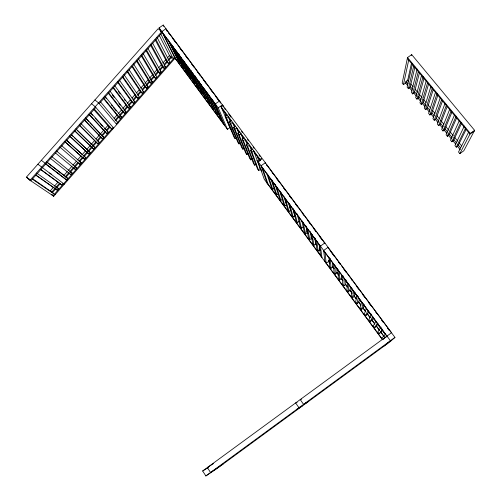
<?xml version="1.0" encoding="UTF-8"?>
<svg xmlns="http://www.w3.org/2000/svg" width="501" height="501" viewBox="0 0 501 501"><rect width="100%" height="100%" fill="white"/><g stroke="black" fill="none" stroke-linecap="round" stroke-linejoin="round"><path stroke-width="0.75" d="M341.432 274.222L341.306 278.725L339.553 279.996L339.647 271.83M342.928 275.519L342.578 284.098L343.88 285.864L345.634 284.593L345.966 279.927M343.88 285.864L344.293 278.187M347.562 282.608L346.917 289.985L348.226 291.757L349.986 290.48L350.424 286.804M348.226 291.757L348.972 284.505M352.241 289.014L351.276 295.891L352.585 297.669L354.351 296.392L355.015 292.59M352.585 297.669L353.65 290.924M356.95 295.377L355.654 301.827L356.969 303.612L358.735 302.328L359.58 298.765M468.529 132.345L458.515 151.991L459.855 153.625L463.794 150.788L474.616 130.348L411.703 54.609L407.526 57.565L402.178 83.097L403.443 84.644L406.198 82.69M403.443 84.644L408.716 60.082M411.515 55.479L411.703 54.609M356.969 303.612L358.522 296.592M408.684 81.381L407.695 80.173L406.029 81.356L405.647 83.085L407.62 85.483M407.476 81.156L411.534 63.139M412.523 63.539L407.125 87.149L408.403 88.708L410.062 87.531L414.972 66.984M408.403 88.708L413.726 65.963M417.133 69.1L411.384 92.353L412.661 93.919L414.327 92.735L419.537 72.501M412.661 93.919L418.329 71.524M421.56 75.426L415.661 97.576L416.945 99.148L418.611 97.964L424.128 78.043M361.659 301.846L360.044 307.789L361.365 309.58L363.137 308.29L364.29 304.602M416.945 99.148L423.151 76.371M426.188 81.049L419.951 102.824L421.241 104.396L422.913 103.212L428.706 83.705M421.241 104.396L427.578 82.734M361.365 309.58L363.081 303.769M430.841 86.673L424.259 108.084L425.556 109.669L427.228 108.479L433.334 89.297M425.556 109.669L432.469 87.625M435.513 92.316L428.587 113.376L429.889 114.967L431.568 113.771L437.98 94.908M429.889 114.967L437.166 93.292M440.204 98.014L432.933 118.687L434.242 120.284L435.92 119.081L442.652 100.544M366.4 308.265L364.459 313.77L365.786 315.574L367.559 314.284L368.642 311.547M434.242 120.284L441.613 99.718M444.913 103.707L437.298 124.016L438.607 125.619L440.291 124.417L447.299 106.306M365.786 315.574L367.828 310.194M438.607 125.619L446.61 104.703M449.654 109.431L441.675 129.371L442.997 130.98L444.675 129.772L452.008 111.992M442.997 130.98L451.075 111.153M454.407 115.18L446.078 134.744L447.399 136.36L449.084 135.151L456.737 117.704M447.399 136.36L456.142 116.213M371.454 314.077L368.886 319.782L370.22 321.592L371.999 320.296L373.571 317.146M459.173 120.973L450.493 140.136L451.821 141.764L453.511 140.549L461.772 122.826M451.821 141.764L460.613 122.707M370.22 321.592L372.569 316.726M464.308 126.077L454.927 145.559L456.261 147.188L457.952 145.973L466.206 129.289M456.261 147.188L465.755 127.824M459.855 153.625L470.339 133.423L474.616 130.348M375.919 321.26L373.339 325.819L374.679 327.635L376.458 326.333L378.061 323.752M374.679 327.635L377.359 323.208M381.142 327.172L377.81 331.881L379.157 333.704L380.935 332.401L382.733 330.065M379.157 333.704L382.601 329.144M35.884 175.231L57.133 190.155L58.504 188.601L57.045 187.355M40.199 169.213L61.698 184.963L63.063 183.41M47.463 162.524L67.616 178.231L66.251 179.784L45.754 164.121M50.056 158.091L70.798 174.611L72.163 173.064L70.697 171.837M55.567 153.049L75.338 169.451L76.697 167.91L56.438 150.895M78.4 163.082L79.866 164.303L81.218 162.762L61.335 145.365M65.512 142.29L84.381 159.161L85.734 157.627L66.22 139.854M69.777 136.303L88.89 154.039L90.243 152.498L71.656 134.888M74.611 130.842L93.386 148.916L94.739 147.382L75.958 128.863M79.434 125.4L97.877 143.812L99.223 142.278L80.811 123.384M84.243 119.971L102.361 138.714L103.701 137.186L85.658 117.917M89.046 114.547L106.832 133.623L108.172 132.101L91.007 113.044M103.35 98.309L118.724 117.24L120.196 118.424L121.53 116.915L104.922 96.179M108.116 92.936L123.158 112.199L124.63 113.383L125.958 111.867L110.176 91.376M112.863 87.575L127.586 107.164L129.058 108.348L130.385 106.838L114.491 85.377M117.61 82.22L132.001 102.141L133.479 103.319L134.8 101.816L119.708 80.617M122.338 76.885L136.41 97.131L137.888 98.302L139.209 96.799L124.023 74.624M127.06 71.555L140.812 92.128L142.284 93.299L143.605 91.802L129.195 69.908M131.769 66.238L145.202 87.136L146.68 88.301L147.995 86.805L133.51 63.915M136.472 60.934L149.586 82.158L151.058 83.316L152.373 81.826L138.238 58.579M141.125 55.586L153.957 77.185L155.435 78.344L156.744 76.853L142.96 53.256M145.81 50.3L158.322 72.225L159.8 73.378L161.109 71.887L148.039 48.61M150.482 45.027L162.675 67.272L164.159 68.424L165.462 66.94L152.73 43.318M155.141 39.767L167.027 62.331L168.505 63.477L169.808 61.992L157.051 37.35M113.126 127.429L53.043 195.778L51.346 194.319M116.238 123.879L174.636 57.446L224.479 125.075M53.732 196.235L175.018 58.216L161.817 31.582L158.109 28.745L26.384 177.166L30.022 180.291L53.732 196.235L51.471 194.3M381.593 338.532L385.369 334.236M53.407 187.336L50.325 190.831L52.473 192.553L60.226 183.742M54.434 186.172L58.028 182.088M63.671 175.676L67.266 171.593M68.293 170.428L71.881 166.345M72.908 165.18L76.503 161.103M77.53 159.932L81.124 155.855M82.151 154.684L85.74 150.607M86.767 149.442L94.47 140.693M96.004 138.946L103.707 130.204M104.734 129.033L107.815 125.538L109.281 126.734L109.825 127.354L106.726 130.88M114.128 118.368L117.203 114.873M118.223 113.708L121.305 110.214M122.839 108.466L125.914 104.972M127.454 103.225L130.529 99.73M132.07 97.983L135.145 94.495M136.679 92.748L139.754 89.253M140.781 88.088L143.856 84.594M144.883 83.429L148.471 79.352M149.498 78.187L153.087 74.11M154.108 72.946L157.182 69.457M158.723 67.71L161.798 64.216M162.825 63.051L165.9 59.556M167.44 57.809L169.488 55.479L170.973 56.626L171.361 57.402L168.781 60.333M51.785 192.083L59.487 183.328M65.136 176.909L68.725 172.826M69.752 171.661L73.346 167.578M74.373 166.407L77.968 162.324M78.995 161.159L82.59 157.076M83.617 155.905L91.314 147.156M92.341 145.985L95.935 141.902M96.962 140.737L100.557 136.654M101.584 135.483L105.179 131.4M106.206 130.235L109.281 126.734M115.086 120.14L118.674 116.063M119.701 114.898L122.776 111.397M123.803 110.233L127.392 106.156M128.413 104.991L131.494 101.49M133.028 99.743L136.103 96.248M137.643 94.501L140.718 91.007M142.259 89.253L144.82 86.341M145.847 85.176L149.436 81.099M150.463 79.935L153.538 76.434M155.078 74.687L158.153 71.192M159.694 69.445L162.769 65.944M164.303 64.197L166.871 61.285M167.891 60.12L170.973 56.626M65.907 177.279L78.313 163.182M79.346 162.011L96.392 142.622M97.945 140.862L101.045 137.337M102.079 136.166L105.692 132.051M115.612 120.772L123.359 111.974M124.392 110.796L128.006 106.688M129.033 105.517L132.132 101.997M133.679 100.238L136.779 96.718M137.813 95.541L140.906 92.021M142.453 90.261L145.553 86.742M146.586 85.565L149.68 82.045M151.233 80.285L154.327 76.766M155.36 75.588L158.46 72.069M160.007 70.309L163.101 66.79M164.134 65.612L167.234 62.093M30.022 180.291L161.817 31.582L165.944 28.739L167.265 31.494M95.835 107.452L30.824 180.83L27.192 177.711M99.204 103.644L162.261 32.477L215.624 104.653M383.033 339.647L384.906 337.636M385.463 337.68L386.972 336.071M384.305 345.94L388.331 342.277M386.089 344.632L390.417 340.724L258.015 161.673L262.317 158.635L394.951 337.405L390.241 341.588L217.052 468.491L205.855 475.95L202.661 470.99L391.5 332.758L341.576 265.818M205.855 475.95L394.951 337.405M329.821 263.169L328.431 261.284L329.57 260.125M328.431 261.284L329.595 260.445M326.715 262.862L329.038 261.184M329.013 257.395L329.671 266.595L330.954 268.336L332.708 267.077L332.489 262.493M333.622 263.626L333.96 272.406L335.244 274.153L336.998 272.888L336.948 268.517M310.758 232.577L312.718 243.599L313.977 245.308L315.711 244.062L314.672 237.468M474.253 131.037L469.982 134.105L407.344 58.423M315.292 238.752L316.926 249.31L318.198 251.026L319.932 249.78L319.231 244.513M297.237 213.958L300.18 226.596L301.427 228.287L303.155 227.053M301.74 220.359L304.345 232.239L305.591 233.936L307.326 232.696L305.992 226.032M306.243 226.477L308.522 237.906L309.775 239.61L311.509 238.37L310.282 231.531M284.142 196.918L287.799 209.806L289.033 211.472L290.749 210.251L288.933 203.481M288.557 202.943L291.908 215.38L293.148 217.058L294.87 215.825L293.022 208.529M292.997 208.998L296.035 220.979L297.281 222.657L299.003 221.429M271.028 179.151L275.575 193.223L276.79 194.87L278.5 193.655M275.149 184.305L279.633 198.728L280.854 200.381L282.564 199.16M279.758 191L283.71 204.251L284.931 205.917L286.653 204.696L284.574 197.344M266.682 173.24L271.529 187.737L272.738 189.378L274.448 188.169M243.956 137.643L242.121 138.927L249.604 158.266L250.782 159.869L252.473 158.673M253.6 151.421L260.526 160.771L260.038 159.356L261.879 158.053L222.851 105.442L221.035 106.713L221.755 108.423L226.828 115.274M248.214 143.399L246.386 144.689L253.55 163.614L254.733 165.224L256.424 164.027M258.698 170.603L260.388 169.401L253.788 150.914L251.953 152.21L258.698 170.603L257.508 168.987L250.663 150.469L252.498 149.179M250.782 159.869L243.398 140.656L245.233 139.366L247.106 144.369M231.274 120.522L229.452 121.799L237.869 142.347L239.033 143.931L240.154 143.142M235.483 126.208L233.654 127.486L241.764 147.632L242.935 149.223L244.056 148.428M254.733 165.224L247.663 146.417L249.498 145.127L251.364 150.219M239.71 131.913L237.881 133.191L245.678 152.937L246.849 154.533L247.976 153.738M239.033 143.931L230.71 123.503L232.533 122.225L234.506 127.179M174.173 57.064L227.441 129.352L230.228 127.398M242.935 149.223L234.925 129.195L236.748 127.912L238.714 132.947M246.849 154.533L239.152 134.913L240.981 133.629L242.941 138.739M227.085 114.867L225.262 116.138L233.986 137.08L235.151 138.658L236.265 137.869M203.325 87.343L212.424 107.571L213.564 109.118L214.672 108.341M227.441 129.352L218.204 107.84L222.431 104.884L163.207 25.05L159.08 27.881L160.796 31.331M207.408 92.879L216.225 112.731L217.371 114.284L218.486 113.508M235.151 138.658L226.521 117.835L228.337 116.564L230.385 121.611M190.894 70.253L201.095 92.215L202.222 93.743L203.331 92.973M194.914 75.689L204.859 97.313L205.986 98.847L207.095 98.077M198.96 81.162L208.635 102.429L209.769 103.97L210.877 103.2M175.287 49.367L186.203 72.012L187.311 73.515L188.407 72.751M178.92 54.045L189.904 77.035L191.019 78.544L192.121 77.78M183.216 60.101L193.624 82.07L194.739 83.586L195.841 82.822M187.537 66.213L197.35 87.13L198.471 88.652L199.58 87.888M167.766 39.416L178.844 62.03L179.94 63.521L181.036 62.763M171.361 44.057L182.514 67.009L183.623 68.505L184.719 67.748M223.183 463.995L210.545 472.512L207.345 467.558L213.664 463.469M202.661 470.99L208.385 467.471M297.087 409.129L300.443 407.388M302.253 406.06L298.947 407.739L295.628 402.936L297.131 402.397M306.474 402.967L303.562 404.363L300.231 399.566L301.577 399.147M305.629 402.873L308.284 401.639M26.384 177.166L30.404 179.884M32.315 179.151L55.104 194.676M32.515 178.663L52.473 192.553M36.21 175.225L55.674 188.915M36.742 173.114L58.504 188.601M41.107 169.695L59.619 183.272M64.303 184.205L37.888 164.203M49.705 172.995L51.572 174.386M160.408 31.062L161.641 32.008M49.336 166.42L50.563 167.365M57.941 173.008L59.168 173.953M67.485 180.592L41.345 160.307M173.872 57.327L175.018 58.216M170.378 56.638L171.361 57.402M170.854 57.477L172 58.36M46.612 161.98L67.616 178.231M164.478 66.17L165.462 66.94M160.12 71.123L161.109 71.887M150.895 80.667L152.373 81.826M147.012 86.028L147.995 86.805M142.622 91.019L143.605 91.802M133.329 100.638L134.8 101.816M128.914 105.655L130.385 106.838M124.486 110.683L125.958 111.867M120.058 115.725L121.53 116.915M51.747 156.55L72.163 173.064M94.914 99.943L98.591 102.918L116.764 124.505M91.539 103.751L95.215 106.732L113.658 128.043M108.36 126.158L109.825 127.354M109.475 127.241L110.615 128.168M107.195 131.306L108.172 132.101M102.235 135.984L103.701 137.186M97.758 141.075L99.223 142.278M94.739 147.382L77.167 130.304M90.243 152.498L74.624 137.881M84.268 156.406L85.734 157.627M79.753 161.541L81.218 162.762M75.231 166.683L76.697 167.91M73.872 168.223L75.338 169.451M69.338 173.384L70.798 174.611M60.239 183.723L61.698 184.963M56.162 189.328L57.133 190.155M51.709 191.777L53.407 193.229M59.863 147.025L79.866 164.303M64.754 141.507L84.381 159.161M66.959 140.649L82.54 154.834M69.633 136.003L88.89 154.039M71.223 134.663L73.49 136.811M75.056 131.049L93.386 148.916M79.358 125.025L97.877 143.812M84.206 119.557L102.361 138.714M85.69 118.342L88.89 121.756M89.961 122.895L92.629 125.738M93.693 126.878L100.632 134.274M89.566 114.673L106.832 133.623M91.013 113.508L92.579 115.249M95.196 118.148L98.86 122.206M99.906 123.365L102.517 126.265M104.609 128.582L105.661 129.746M93.756 109.55L108.905 126.778M94.388 109.08L112.324 129.559M100.645 102.016L118.098 122.989M407.526 57.565L470.339 133.423M410.67 83.792L413.143 86.811M415.129 89.228L417.602 92.247M419.087 94.056L422.061 97.676M423.545 99.486L426.025 102.505M428.004 104.916L430.484 107.934M432.463 110.352L434.943 113.37M436.922 115.781L439.402 118.8M440.886 120.609L443.861 124.229M445.84 126.647L448.815 130.266M450.299 132.076L453.273 135.696M454.758 137.506L457.732 141.132M459.217 142.942L461.697 145.96M406.029 81.356L408.014 83.767M409.993 86.185L412.467 89.203M414.446 91.62L416.926 94.639M418.41 96.449L420.884 99.467M422.863 101.885L425.837 105.511M427.322 107.32L429.795 110.339M431.774 112.756L434.254 115.775M436.233 118.192L438.707 121.211M440.686 123.628L443.166 126.647M444.65 128.456L447.618 132.082M449.103 133.892L452.077 137.518M453.562 139.328L456.53 142.948M458.014 144.764L460.494 147.782M409.092 87.287L412.047 90.894M413.525 92.691L416.475 96.298M417.953 98.102L420.414 101.108M421.892 102.905L425.336 107.114M426.32 108.316L429.269 111.917M430.747 113.721L433.703 117.328M435.175 119.132L438.131 122.732M439.609 124.536L442.558 128.143M444.036 129.947L446.992 133.548M447.975 134.75L451.42 138.959M452.898 140.756L455.847 144.363M457.325 146.167L460.275 149.768M103.482 97.801L120.196 118.424M105.26 97.288L106.212 98.478M111.466 105.022L112.418 106.212M113.376 107.402L116.238 110.965M108.279 92.391L124.63 113.383M112.343 94.952L114.209 97.376M118.881 103.425L120.284 105.241M113.52 87.606L129.058 108.348M118.399 91.501L120.227 93.963M124.342 99.505L125.256 100.732M166.376 29.647L219.839 101.709M266.469 164.572L303.105 213.952M304.007 215.173L316.087 231.456M317.014 232.702L321.661 238.971M322.575 240.204L324.898 243.329L324.861 242.935L320.446 246.104L321.892 257.52M328.581 248.296L340.674 264.597M168.442 32.747L169.833 34.619M172.607 38.364L175.851 42.735M180.016 48.353L181.869 50.845M185.57 55.843L187.888 58.961M191.589 63.953L193.906 67.078M197.15 71.449L200.387 75.814M203.168 79.559L206.406 83.93M210.113 88.921L212.424 92.046M215.668 96.411L218.442 100.156M224.586 108.56L225.419 109.675M228.638 114.015L230.942 117.128M241.57 131.45L242.49 132.696M247.575 139.547L248.496 140.794M253.118 147.025L254.038 148.265M259.123 155.116L260.044 156.362M272.131 172.538L273.058 173.784M276.301 178.162L279.545 182.533M283.71 188.151L285.564 190.649M289.271 195.647L291.588 198.772M295.296 203.769L297.613 206.894M302.247 213.138L304.101 215.637M307.808 220.634L310.119 223.759M313.826 228.757L316.144 231.875M319.387 236.253L322.631 240.624M330.917 251.79L334.161 256.161M338.325 261.785L340.179 264.277M343.886 269.275L346.204 272.4M351.295 279.264L352.222 280.516M356.856 286.76L358.703 289.259M362.874 294.876L364.728 297.375M368.429 302.372L370.746 305.491M375.844 312.361L376.771 313.607M381.399 319.851L383.252 322.35M387.423 327.973L389.271 330.466M221.035 106.713L260.038 159.356M228.675 117.766L230.986 120.885M232.827 123.378L235.138 126.496M236.522 128.362L239.754 132.727M240.68 133.974L243.906 138.332M245.296 140.205L248.064 143.944M249.911 146.436L252.216 149.555M225.262 116.138L226.521 117.835M229.452 121.799L230.71 123.503M233.654 127.486L234.925 129.195M237.881 133.191L239.152 134.913M242.121 138.927L243.398 140.656M246.386 144.689L247.663 146.417M250.663 150.469L251.953 152.21M159.08 27.881L218.204 107.84M256.881 160.495L258.723 162.988M261.253 166.357L320.496 246.492M323.715 250.844L386.841 336.215M306.13 227.216L307.057 228.462M314.91 239.083L315.83 240.33M332.946 263.482L333.879 264.741M337.135 269.143L338.532 271.035M341.319 274.811L342.715 276.696M345.972 281.099L347.832 283.616M350.161 286.766L352.485 289.91M354.814 293.06L357.138 296.204M359.004 298.721L361.791 302.498M364.121 305.648L366.444 308.791M368.774 311.935L371.097 315.085M372.957 317.603L376.22 322.005M377.61 323.897L380.866 328.299M382.263 330.19L385.519 334.593M341.776 275.719L342.784 277.078M354.771 293.298L355.741 294.613M360.338 300.832L361.296 302.128M373.333 318.404L374.26 319.663M378.888 325.919L379.833 327.197M231.28 129.327L229.439 126.834L231.907 130.817M259.318 167.296L261.159 169.789M306.706 231.581L308.09 233.453M310.864 237.205L312.248 239.077M315.48 243.455L316.4 244.707M328.405 260.965L329.332 262.223M332.589 266.632L333.985 268.523M336.772 272.3L338.632 274.817M340.962 277.967L342.822 280.485M345.609 284.261L347.469 286.785M349.792 289.929L352.115 293.079M353.975 295.596L356.305 298.746M358.628 301.896L360.952 305.046M362.812 307.564L365.605 311.34M367.465 313.858L370.252 317.64M372.111 320.158L374.898 323.934M376.295 325.825L379.551 330.234M380.948 332.125L384.198 336.528M307.107 232.401L308.04 233.66M311.29 238.069L312.217 239.328M315.467 243.73L316.4 244.989M319.651 249.392L320.577 250.65M332.601 266.939L333.998 268.824M336.778 272.594L338.632 275.105M340.949 278.243L342.809 280.76M345.59 284.524L347.443 287.042M349.761 290.179L352.084 293.323M353.938 295.834L356.255 298.972M358.572 302.116L360.895 305.253M363.212 308.397L365.53 311.534M367.383 314.052L370.17 317.822M371.56 319.701L374.804 324.103M376.195 325.982L379.445 330.384M380.372 331.637L384.079 336.666M260.151 169.081L261.541 170.96M339.553 279.996L338.263 278.243L338.25 269.945M266.933 182.677L321.849 257.195M324.823 261.228L382.589 339.609M382.488 339.747L264.309 179.377L258.015 161.673M117.835 81.607L133.479 103.319M122.595 76.233L137.888 98.302M127.348 70.873L142.284 93.299M132.508 66.17L146.68 88.301M136.823 60.183L151.058 83.316M141.545 54.853L155.435 78.344M146.254 49.536L159.8 73.378M150.958 44.232L164.159 68.424M156.005 39.617L168.505 63.477M159.287 35.408L169.92 56.331M160.859 34.062L173.722 59.694M163.432 34.062L176.114 59.7M168.962 41.057L179.94 63.521M172.876 46.343L183.623 68.505M163.207 25.05L163.877 26.44M176.828 51.709L187.311 73.515M180.441 56.35L191.019 78.544M184.424 61.748L194.739 83.586M188.407 67.134L198.471 88.652M192.428 72.589L202.222 93.743M196.442 78.012L205.986 98.847M200.813 84.218L209.769 103.97M204.853 89.679L213.564 109.118M208.942 95.234L217.371 114.284M211.485 98.39L220.045 117.917L221.198 119.476L213.019 100.745M214.384 102.981L223.603 124.142M224.755 125.701L215.305 103.914L219.532 100.97L220.409 103.1M221.962 108.698L229.633 127.097M224.855 112.612L226.295 116.107M222.431 104.884L223.008 106.287M222.851 105.442L223.552 107.164M229.777 119.069L230.629 121.173M257.307 156.425L259.117 161.598M267.108 183.184L261.046 165.768L265.348 162.725L265.543 163.326M262.549 168.117L268.311 184.813M267.979 174.987L272.738 189.378M266.845 165.079L267.033 165.668M272.331 180.911L276.79 194.87M271.667 179.483L273.289 184.55M276.677 187.743L277.36 189.96M276.684 186.798L280.854 200.381M280.648 192.685L281.286 194.845M281.074 192.772L284.931 205.917M285.476 198.778L289.033 211.472M289.691 204.007L293.148 217.058M294.143 210.051L297.281 222.657M298.609 216.125L301.427 228.287M303.086 222.181L305.591 233.936M307.739 229.057L309.775 239.61M312.11 234.412L313.977 245.308M316.657 240.593L318.198 251.026M319.124 244.632L320.621 255.798M324.861 261.547L323.677 250.469L328.092 247.294L328.117 247.676M323.514 241.476L323.558 241.87M325.099 252.711L326.132 263.275M329.501 249.542L329.526 249.918M330.347 258.503L330.954 268.336M335.012 265.561L335.244 274.153"/></g></svg>
